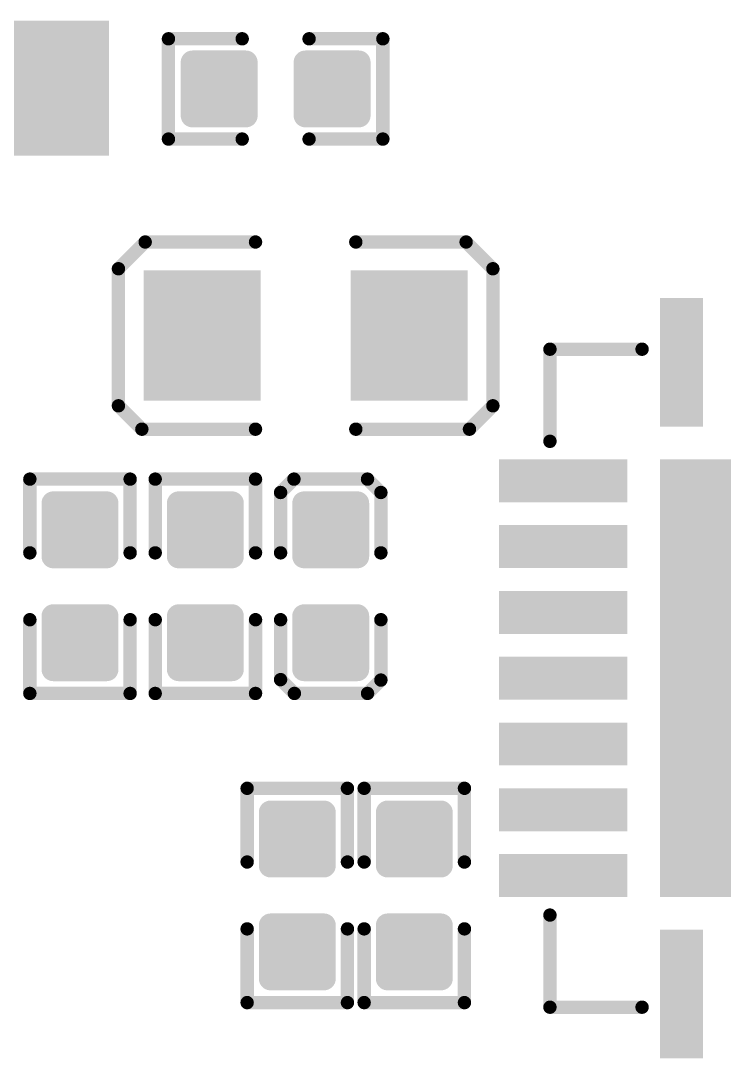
# Model space of a CAD drawing. Extents: x 17.3 to 58.6, y 21.7 to 91.7.
# Drawn here: x 33.9 to 39.25, y 40.78 to 48.67 of the extents above; entities that cross this region are included whole.
import ezdxf

# ---------------------------------------------------------------- set-up
doc = ezdxf.new("R2010")
doc.units = 0
doc.header["$MEASUREMENT"] = 0
doc.layers.get('0').update_dxf_attribs({"linetype": 'CONTINUOUS'})
doc.layers.add('SILKTOP_PHO', color=251, linetype='CONTINUOUS', true_color=0x636466)

# ---------------------------------------------------------------- blocks, each defined once
blk = doc.blocks.new('ROUND_16')
at = {"const_width": 0.0508}
blk.add_lwpolyline([(-0.0254, 0, 1), (0.0254, 0, 1)], format="xyb", close=True, dxfattribs=at)
blk = doc.blocks.new('RECTANGLE_53')
blk.add_solid([(0.4445, 0.4953), (0.4445, -0.4953), (-0.4445, 0.4953), (-0.4445, -0.4953)])
blk = doc.blocks.new('RECTANGLE_54')
blk.add_solid([(0.163068, 0.48806), (0.163068, -0.48806), (-0.163068, 0.48806), (-0.163068, -0.48806)])
blk = doc.blocks.new('RECTANGLE_55')
blk.add_solid([(0.48806, 0.163068), (0.48806, -0.163068), (-0.48806, 0.163068), (-0.48806, -0.163068)])
blk = doc.blocks.new('SQUARE_56')
blk.add_solid([(1.663064, 1.663064), (1.663064, -1.663064), (-1.663064, 1.663064), (-1.663064, -1.663064)])
blk = doc.blocks.new('RECTANGLE_65')
blk.add_solid([(0.48806, 0.51308), (0.48806, -0.51308), (-0.48806, 0.51308), (-0.48806, -0.51308)])
blk = doc.blocks.new('ROUND_42')
at = {"const_width": 0.0889}
blk.add_lwpolyline([(-0.04445, 0, 1), (0.04445, 0, 1)], format="xyb", close=True, dxfattribs=at)

msp = doc.modelspace()

# ---------------------------------------------------------------- linework, layer by layer
at = {"const_width": 0.1778}
for points in [[(35.207702, 47.946818), (35.207702, 48.353218)], [(35.207702, 48.353218), (35.614102, 48.353218)], [(35.207702, 48.3362), (35.614102, 48.3362)], [(35.3568, 47.946818), (35.3568, 48.353218)], [(35.5346, 47.946818), (35.5346, 48.353218)], [(35.614102, 48.353218), (35.614102, 47.946818)], [(36.065714, 47.946818), (36.065714, 48.353218)], [(36.065714, 48.353218), (36.472114, 48.353218)], [(36.065714, 48.3362), (36.472114, 48.3362)], [(36.068, 47.946818), (36.068, 48.353218)], [(36.2458, 47.946818), (36.2458, 48.353218)], [(36.4236, 47.946818), (36.4236, 48.353218)], [(36.472114, 48.353218), (36.472114, 47.946818)], [(35.207702, 48.1584), (35.614102, 48.1584)], [(36.065714, 48.1584), (36.472114, 48.1584)], [(35.207702, 47.9806), (35.614102, 47.9806)], [(35.614102, 47.946818), (35.207702, 47.946818)], [(36.065714, 47.9806), (36.472114, 47.9806)], [(36.472114, 47.946818), (36.065714, 47.946818)], [(34.1503, 44.596304), (34.1503, 45.002704)], [(34.1503, 45.002704), (34.5567, 45.002704)], [(34.1503, 44.958), (34.5567, 44.958)], [(34.29, 44.596304), (34.29, 45.002704)], [(34.4678, 44.596304), (34.4678, 45.002704)], [(34.5567, 45.002704), (34.5567, 44.596304)], [(35.1028, 44.596304), (35.1028, 45.002704)], [(35.1028, 45.002704), (35.5092, 45.002704)], [(35.1028, 44.958), (35.5092, 44.958)], [(35.179, 44.596304), (35.179, 45.002704)], [(35.3568, 44.596304), (35.3568, 45.002704)], [(35.5092, 45.002704), (35.5092, 44.596304)], [(36.0553, 44.596304), (36.0553, 45.002704)], [(36.0553, 45.002704), (36.4617, 45.002704)], [(36.0553, 44.958), (36.4617, 44.958)], [(36.068, 44.596304), (36.068, 45.002704)], [(36.2458, 44.596304), (36.2458, 45.002704)], [(36.4236, 44.596304), (36.4236, 45.002704)], [(36.4617, 45.002704), (36.4617, 44.596304)], [(34.1503, 44.7802), (34.5567, 44.7802)], [(35.1028, 44.7802), (35.5092, 44.7802)], [(36.0553, 44.7802), (36.4617, 44.7802)], [(34.1503, 44.6024), (34.5567, 44.6024)], [(34.5567, 44.596304), (34.1503, 44.596304)], [(35.1028, 44.6024), (35.5092, 44.6024)], [(35.5092, 44.596304), (35.1028, 44.596304)], [(36.0553, 44.6024), (36.4617, 44.6024)], [(36.4617, 44.596304), (36.0553, 44.596304)], [(34.1503, 43.738292), (34.1503, 44.144692)], [(34.1503, 44.144692), (34.5567, 44.144692)], [(34.29, 43.738292), (34.29, 44.144692)], [(34.4678, 43.738292), (34.4678, 44.144692)], [(34.5567, 44.144692), (34.5567, 43.738292)], [(35.1028, 43.738292), (35.1028, 44.144692)], [(35.1028, 44.144692), (35.5092, 44.144692)], [(35.179, 43.738292), (35.179, 44.144692)], [(35.3568, 43.738292), (35.3568, 44.144692)], [(35.5092, 44.144692), (35.5092, 43.738292)], [(36.0553, 43.738292), (36.0553, 44.144692)], [(36.0553, 44.144692), (36.4617, 44.144692)], [(36.068, 43.738292), (36.068, 44.144692)], [(36.2458, 43.738292), (36.2458, 44.144692)], [(36.4236, 43.738292), (36.4236, 44.144692)], [(36.4617, 44.144692), (36.4617, 43.738292)], [(34.1503, 44.069), (34.5567, 44.069)], [(35.1028, 44.069), (35.5092, 44.069)], [(36.0553, 44.069), (36.4617, 44.069)], [(34.1503, 43.8912), (34.5567, 43.8912)], [(35.1028, 43.8912), (35.5092, 43.8912)], [(36.0553, 43.8912), (36.4617, 43.8912)], [(34.5567, 43.738292), (34.1503, 43.738292)], [(35.5092, 43.738292), (35.1028, 43.738292)], [(36.4617, 43.738292), (36.0553, 43.738292)], [(35.8013, 42.246804), (35.8013, 42.653204)], [(35.8013, 42.653204), (36.2077, 42.653204)], [(35.8013, 42.6466), (36.2077, 42.6466)], [(35.8902, 42.246804), (35.8902, 42.653204)], [(36.068, 42.246804), (36.068, 42.653204)], [(36.2077, 42.653204), (36.2077, 42.246804)], [(36.6903, 42.246804), (36.6903, 42.653204)], [(36.6903, 42.653204), (37.0967, 42.653204)], [(36.6903, 42.6466), (37.0967, 42.6466)], [(36.7792, 42.246804), (36.7792, 42.653204)], [(36.957, 42.246804), (36.957, 42.653204)], [(37.0967, 42.653204), (37.0967, 42.246804)], [(35.8013, 42.4688), (36.2077, 42.4688)], [(36.6903, 42.4688), (37.0967, 42.4688)], [(35.8013, 42.291), (36.2077, 42.291)], [(36.6903, 42.291), (37.0967, 42.291)], [(36.2077, 42.246804), (35.8013, 42.246804)], [(37.0967, 42.246804), (36.6903, 42.246804)], [(35.8013, 41.388792), (35.8013, 41.795192)], [(35.8013, 41.795192), (36.2077, 41.795192)], [(35.8902, 41.388792), (35.8902, 41.795192)], [(36.068, 41.388792), (36.068, 41.795192)], [(36.2077, 41.795192), (36.2077, 41.388792)], [(36.6903, 41.388792), (36.6903, 41.795192)], [(36.6903, 41.795192), (37.0967, 41.795192)], [(36.7792, 41.388792), (36.7792, 41.795192)], [(36.957, 41.388792), (36.957, 41.795192)], [(37.0967, 41.795192), (37.0967, 41.388792)], [(35.8013, 41.7576), (36.2077, 41.7576)], [(36.6903, 41.7576), (37.0967, 41.7576)], [(35.8013, 41.5798), (36.2077, 41.5798)], [(36.6903, 41.5798), (37.0967, 41.5798)], [(35.8013, 41.402), (36.2077, 41.402)], [(36.2077, 41.388792), (35.8013, 41.388792)], [(36.6903, 41.402), (37.0967, 41.402)], [(37.0967, 41.388792), (36.6903, 41.388792)]]:
    msp.add_lwpolyline(points, dxfattribs=at)
at = {"layer": 'SILKTOP_PHO', "color": 251, "true_color": 0x636466, "const_width": 0.1016}
for points in [[(35.025584, 47.769018), (35.025584, 48.531018)], [(35.025584, 48.531018), (35.585908, 48.531018)], [(36.654486, 48.531018), (36.093908, 48.531018)], [(36.654486, 47.769018), (36.654486, 48.531018)], [(35.585908, 47.769018), (35.025584, 47.769018)], [(36.093908, 47.769018), (36.654486, 47.769018)], [(34.6456, 46.783498), (34.8488, 46.986698)], [(34.8488, 46.986698), (35.687, 46.986698)], [(37.2872, 46.986698), (36.449, 46.986698)], [(37.4904, 46.783498), (37.2872, 46.986698)], [(34.6456, 45.742098), (34.6456, 46.783498)], [(37.4904, 45.742098), (37.4904, 46.783498)], [(38.624002, 46.17212), (37.923978, 46.17212)], [(37.923978, 46.17212), (37.923978, 45.472096)], [(34.8234, 45.564298), (34.6456, 45.742098)], [(37.3126, 45.564298), (37.4904, 45.742098)], [(35.687, 45.564298), (34.8234, 45.564298)], [(36.449, 45.564298), (37.3126, 45.564298)], [(33.9725, 44.624498), (33.9725, 45.184822)], [(33.9725, 45.184822), (34.7345, 45.184822)], [(34.7345, 45.184822), (34.7345, 44.624498)], [(35.687, 45.184822), (34.925, 45.184822)], [(34.925, 45.184822), (34.925, 44.624498)], [(35.687, 44.624498), (35.687, 45.184822)], [(35.9791, 45.184822), (35.8775, 45.083222)], [(36.5379, 45.184822), (35.9791, 45.184822)], [(36.6395, 45.083222), (36.5379, 45.184822)], [(35.8775, 45.083222), (35.8775, 44.624498)], [(36.6395, 44.624498), (36.6395, 45.083222)], [(33.9725, 44.116498), (33.9725, 43.556174)], [(34.7345, 43.556174), (34.7345, 44.116498)], [(34.925, 43.556174), (34.925, 44.116498)], [(35.687, 44.116498), (35.687, 43.556174)], [(35.8775, 43.661076), (35.8775, 44.116498)], [(36.6395, 44.116498), (36.6395, 43.657774)], [(35.982402, 43.556174), (35.8775, 43.661076)], [(36.6395, 43.657774), (36.538154, 43.556174)], [(33.9725, 43.556174), (34.7345, 43.556174)], [(35.687, 43.556174), (34.925, 43.556174)], [(36.538154, 43.556174), (35.982402, 43.556174)], [(36.3855, 42.835322), (35.6235, 42.835322)], [(35.6235, 42.835322), (35.6235, 42.274998)], [(36.3855, 42.274998), (36.3855, 42.835322)], [(37.2745, 42.835322), (36.5125, 42.835322)], [(36.5125, 42.835322), (36.5125, 42.274998)], [(37.2745, 42.274998), (37.2745, 42.835322)], [(37.923978, 41.171876), (37.923978, 41.8719)], [(35.6235, 41.206674), (35.6235, 41.766998)], [(36.3855, 41.766998), (36.3855, 41.206674)], [(36.5125, 41.206674), (36.5125, 41.766998)], [(37.2745, 41.766998), (37.2745, 41.206674)], [(36.3855, 41.206674), (35.6235, 41.206674)], [(37.2745, 41.206674), (36.5125, 41.206674)], [(38.624002, 41.171876), (37.923978, 41.171876)]]:
    msp.add_lwpolyline(points, dxfattribs=at)

# ---------------------------------------------------------------- block references
for name, p in [('RECTANGLE_65', (34.087054, 48.155098)), ('ROUND_42', (35.207702, 48.353218)), ('ROUND_42', (35.207702, 48.3362)), ('ROUND_42', (35.3568, 48.353218)), ('ROUND_42', (35.5346, 48.353218)), ('ROUND_42', (35.614102, 48.353218)), ('ROUND_42', (35.614102, 48.3362)), ('ROUND_42', (36.065714, 48.353218)), ('ROUND_42', (36.065714, 48.3362)), ('ROUND_42', (36.068, 48.353218)), ('ROUND_42', (36.2458, 48.353218)), ('ROUND_42', (36.4236, 48.353218)), ('ROUND_42', (36.472114, 48.353218)), ('ROUND_42', (36.472114, 48.3362)), ('ROUND_42', (35.207702, 48.1584)), ('ROUND_42', (35.614102, 48.1584)), ('ROUND_42', (36.065714, 48.1584)), ('ROUND_42', (36.472114, 48.1584)), ('ROUND_42', (35.207702, 47.9806)), ('ROUND_42', (35.207702, 47.946818)), ('ROUND_42', (35.207702, 47.946818)), ('ROUND_42', (35.3568, 47.946818)), ('ROUND_42', (35.5346, 47.946818)), ('ROUND_42', (35.614102, 47.9806)), ('ROUND_42', (35.614102, 47.946818)), ('ROUND_42', (36.065714, 47.9806)), ('ROUND_42', (36.065714, 47.946818)), ('ROUND_42', (36.065714, 47.946818)), ('ROUND_42', (36.068, 47.946818)), ('ROUND_42', (36.2458, 47.946818)), ('ROUND_42', (36.4236, 47.946818)), ('ROUND_42', (36.472114, 47.9806)), ('ROUND_42', (36.472114, 47.946818)), ('RECTANGLE_53', (35.2806, 46.275498)), ('RECTANGLE_53', (36.8554, 46.275498)), ('RECTANGLE_54', (38.923976, 46.072044)), ('RECTANGLE_55', (38.024054, 45.172122)), ('SQUARE_56', (40.4241, 43.671998)), ('ROUND_42', (34.1503, 45.002704)), ('ROUND_42', (34.1503, 44.958)), ('ROUND_42', (34.29, 45.002704)), ('ROUND_42', (34.4678, 45.002704)), ('ROUND_42', (34.5567, 45.002704)), ('ROUND_42', (34.5567, 44.958)), ('ROUND_42', (35.1028, 45.002704)), ('ROUND_42', (35.1028, 44.958)), ('ROUND_42', (35.179, 45.002704)), ('ROUND_42', (35.3568, 45.002704)), ('ROUND_42', (35.5092, 45.002704)), ('ROUND_42', (35.5092, 44.958)), ('ROUND_42', (36.0553, 45.002704)), ('ROUND_42', (36.0553, 44.958)), ('ROUND_42', (36.068, 45.002704)), ('ROUND_42', (36.2458, 45.002704)), ('ROUND_42', (36.4236, 45.002704)), ('ROUND_42', (36.4617, 45.002704)), ('ROUND_42', (36.4617, 44.958)), ('ROUND_42', (34.1503, 44.7802)), ('ROUND_42', (34.5567, 44.7802)), ('ROUND_42', (35.1028, 44.7802)), ('ROUND_42', (35.5092, 44.7802)), ('ROUND_42', (36.0553, 44.7802)), ('ROUND_42', (36.4617, 44.7802)), ('RECTANGLE_55', (38.024054, 44.671996)), ('ROUND_42', (34.1503, 44.6024)), ('ROUND_42', (34.1503, 44.596304)), ('ROUND_42', (34.1503, 44.596304)), ('ROUND_42', (34.29, 44.596304)), ('ROUND_42', (34.4678, 44.596304)), ('ROUND_42', (34.5567, 44.6024)), ('ROUND_42', (34.5567, 44.596304)), ('ROUND_42', (35.1028, 44.6024)), ('ROUND_42', (35.1028, 44.596304)), ('ROUND_42', (35.1028, 44.596304)), ('ROUND_42', (35.179, 44.596304)), ('ROUND_42', (35.3568, 44.596304)), ('ROUND_42', (35.5092, 44.6024)), ('ROUND_42', (35.5092, 44.596304)), ('ROUND_42', (36.0553, 44.6024)), ('ROUND_42', (36.0553, 44.596304)), ('ROUND_42', (36.0553, 44.596304)), ('ROUND_42', (36.068, 44.596304)), ('ROUND_42', (36.2458, 44.596304)), ('ROUND_42', (36.4236, 44.596304)), ('ROUND_42', (36.4617, 44.6024)), ('ROUND_42', (36.4617, 44.596304)), ('RECTANGLE_55', (38.024054, 44.172124)), ('ROUND_42', (34.1503, 44.144692)), ('ROUND_42', (34.29, 44.144692)), ('ROUND_42', (34.4678, 44.144692)), ('ROUND_42', (34.5567, 44.144692)), ('ROUND_42', (35.1028, 44.144692)), ('ROUND_42', (35.179, 44.144692)), ('ROUND_42', (35.3568, 44.144692)), ('ROUND_42', (35.5092, 44.144692)), ('ROUND_42', (36.0553, 44.144692)), ('ROUND_42', (36.068, 44.144692)), ('ROUND_42', (36.2458, 44.144692)), ('ROUND_42', (36.4236, 44.144692)), ('ROUND_42', (36.4617, 44.144692)), ('ROUND_42', (34.1503, 44.069)), ('ROUND_42', (34.5567, 44.069)), ('ROUND_42', (35.1028, 44.069)), ('ROUND_42', (35.5092, 44.069)), ('ROUND_42', (36.0553, 44.069)), ('ROUND_42', (36.4617, 44.069)), ('ROUND_42', (34.1503, 43.8912)), ('ROUND_42', (34.5567, 43.8912)), ('ROUND_42', (35.1028, 43.8912)), ('ROUND_42', (35.5092, 43.8912)), ('ROUND_42', (36.0553, 43.8912)), ('ROUND_42', (36.4617, 43.8912)), ('ROUND_42', (34.1503, 43.738292)), ('ROUND_42', (34.1503, 43.738292)), ('ROUND_42', (34.29, 43.738292)), ('ROUND_42', (34.4678, 43.738292)), ('ROUND_42', (34.5567, 43.738292)), ('ROUND_42', (35.1028, 43.738292)), ('ROUND_42', (35.1028, 43.738292)), ('ROUND_42', (35.179, 43.738292)), ('ROUND_42', (35.3568, 43.738292)), ('ROUND_42', (35.5092, 43.738292)), ('ROUND_42', (36.0553, 43.738292)), ('ROUND_42', (36.0553, 43.738292)), ('ROUND_42', (36.068, 43.738292)), ('ROUND_42', (36.2458, 43.738292)), ('ROUND_42', (36.4236, 43.738292)), ('ROUND_42', (36.4617, 43.738292)), ('RECTANGLE_55', (38.024054, 43.671998)), ('RECTANGLE_55', (38.024054, 43.172126)), ('RECTANGLE_55', (38.024054, 42.672)), ('ROUND_42', (35.8013, 42.653204)), ('ROUND_42', (35.8013, 42.6466)), ('ROUND_42', (35.8902, 42.653204)), ('ROUND_42', (36.068, 42.653204)), ('ROUND_42', (36.2077, 42.653204)), ('ROUND_42', (36.2077, 42.6466)), ('ROUND_42', (36.6903, 42.653204)), ('ROUND_42', (36.6903, 42.6466)), ('ROUND_42', (36.7792, 42.653204)), ('ROUND_42', (36.957, 42.653204)), ('ROUND_42', (37.0967, 42.653204)), ('ROUND_42', (37.0967, 42.6466)), ('ROUND_42', (35.8013, 42.4688)), ('ROUND_42', (36.2077, 42.4688)), ('ROUND_42', (36.6903, 42.4688)), ('ROUND_42', (37.0967, 42.4688)), ('ROUND_42', (35.8013, 42.291)), ('ROUND_42', (36.2077, 42.291)), ('ROUND_42', (36.6903, 42.291)), ('ROUND_42', (37.0967, 42.291)), ('ROUND_42', (35.8013, 42.246804)), ('ROUND_42', (35.8013, 42.246804)), ('ROUND_42', (35.8902, 42.246804)), ('ROUND_42', (36.068, 42.246804)), ('ROUND_42', (36.2077, 42.246804)), ('ROUND_42', (36.6903, 42.246804)), ('ROUND_42', (36.6903, 42.246804)), ('ROUND_42', (36.7792, 42.246804)), ('ROUND_42', (36.957, 42.246804)), ('ROUND_42', (37.0967, 42.246804)), ('RECTANGLE_55', (38.024054, 42.171874)), ('ROUND_42', (35.8013, 41.795192)), ('ROUND_42', (35.8902, 41.795192)), ('ROUND_42', (36.068, 41.795192)), ('ROUND_42', (36.2077, 41.795192)), ('ROUND_42', (36.6903, 41.795192)), ('ROUND_42', (36.7792, 41.795192)), ('ROUND_42', (36.957, 41.795192)), ('ROUND_42', (37.0967, 41.795192)), ('ROUND_42', (35.8013, 41.7576)), ('ROUND_42', (36.2077, 41.7576)), ('ROUND_42', (36.6903, 41.7576)), ('ROUND_42', (37.0967, 41.7576)), ('RECTANGLE_54', (38.923976, 41.271952)), ('ROUND_42', (35.8013, 41.5798)), ('ROUND_42', (36.2077, 41.5798)), ('ROUND_42', (36.6903, 41.5798)), ('ROUND_42', (37.0967, 41.5798)), ('ROUND_42', (35.8013, 41.402)), ('ROUND_42', (35.8013, 41.388792)), ('ROUND_42', (35.8013, 41.388792)), ('ROUND_42', (35.8902, 41.388792)), ('ROUND_42', (36.068, 41.388792)), ('ROUND_42', (36.2077, 41.402)), ('ROUND_42', (36.2077, 41.388792)), ('ROUND_42', (36.6903, 41.402)), ('ROUND_42', (36.6903, 41.388792)), ('ROUND_42', (36.6903, 41.388792)), ('ROUND_42', (36.7792, 41.388792)), ('ROUND_42', (36.957, 41.388792)), ('ROUND_42', (37.0967, 41.402)), ('ROUND_42', (37.0967, 41.388792))]:
    msp.add_blockref(name, p)
at = {"layer": 'SILKTOP_PHO', "color": 251, "true_color": 0x636466}
for p in [(35.025584, 48.531018), (35.585908, 48.531018), (36.093908, 48.531018), (36.654486, 48.531018), (35.025584, 47.769018), (35.585908, 47.769018), (36.093908, 47.769018), (36.654486, 47.769018), (34.8488, 46.986698), (35.687, 46.986698), (36.449, 46.986698), (37.2872, 46.986698), (34.6456, 46.783498), (37.4904, 46.783498), (37.923978, 46.17212), (38.624002, 46.17212), (34.6456, 45.742098), (37.4904, 45.742098), (34.8234, 45.564298), (35.687, 45.564298), (36.449, 45.564298), (37.3126, 45.564298), (37.923978, 45.472096), (33.9725, 45.184822), (34.7345, 45.184822), (34.925, 45.184822), (35.687, 45.184822), (35.9791, 45.184822), (36.5379, 45.184822), (35.8775, 45.083222), (36.6395, 45.083222), (33.9725, 44.624498), (34.7345, 44.624498), (34.925, 44.624498), (35.687, 44.624498), (35.8775, 44.624498), (36.6395, 44.624498), (33.9725, 44.116498), (34.7345, 44.116498), (34.925, 44.116498), (35.687, 44.116498), (35.8775, 44.116498), (36.6395, 44.116498), (35.8775, 43.661076), (36.6395, 43.657774), (33.9725, 43.556174), (34.7345, 43.556174), (34.925, 43.556174), (35.687, 43.556174), (35.982402, 43.556174), (36.538154, 43.556174), (35.6235, 42.835322), (36.3855, 42.835322), (36.5125, 42.835322), (37.2745, 42.835322), (35.6235, 42.274998), (36.3855, 42.274998), (36.5125, 42.274998), (37.2745, 42.274998), (37.923978, 41.8719), (35.6235, 41.766998), (36.3855, 41.766998), (36.5125, 41.766998), (37.2745, 41.766998), (35.6235, 41.206674), (36.3855, 41.206674), (36.5125, 41.206674), (37.2745, 41.206674), (37.923978, 41.171876), (38.624002, 41.171876)]:
    msp.add_blockref('ROUND_16', p, dxfattribs=at)

doc.saveas('drawing.dxf')
